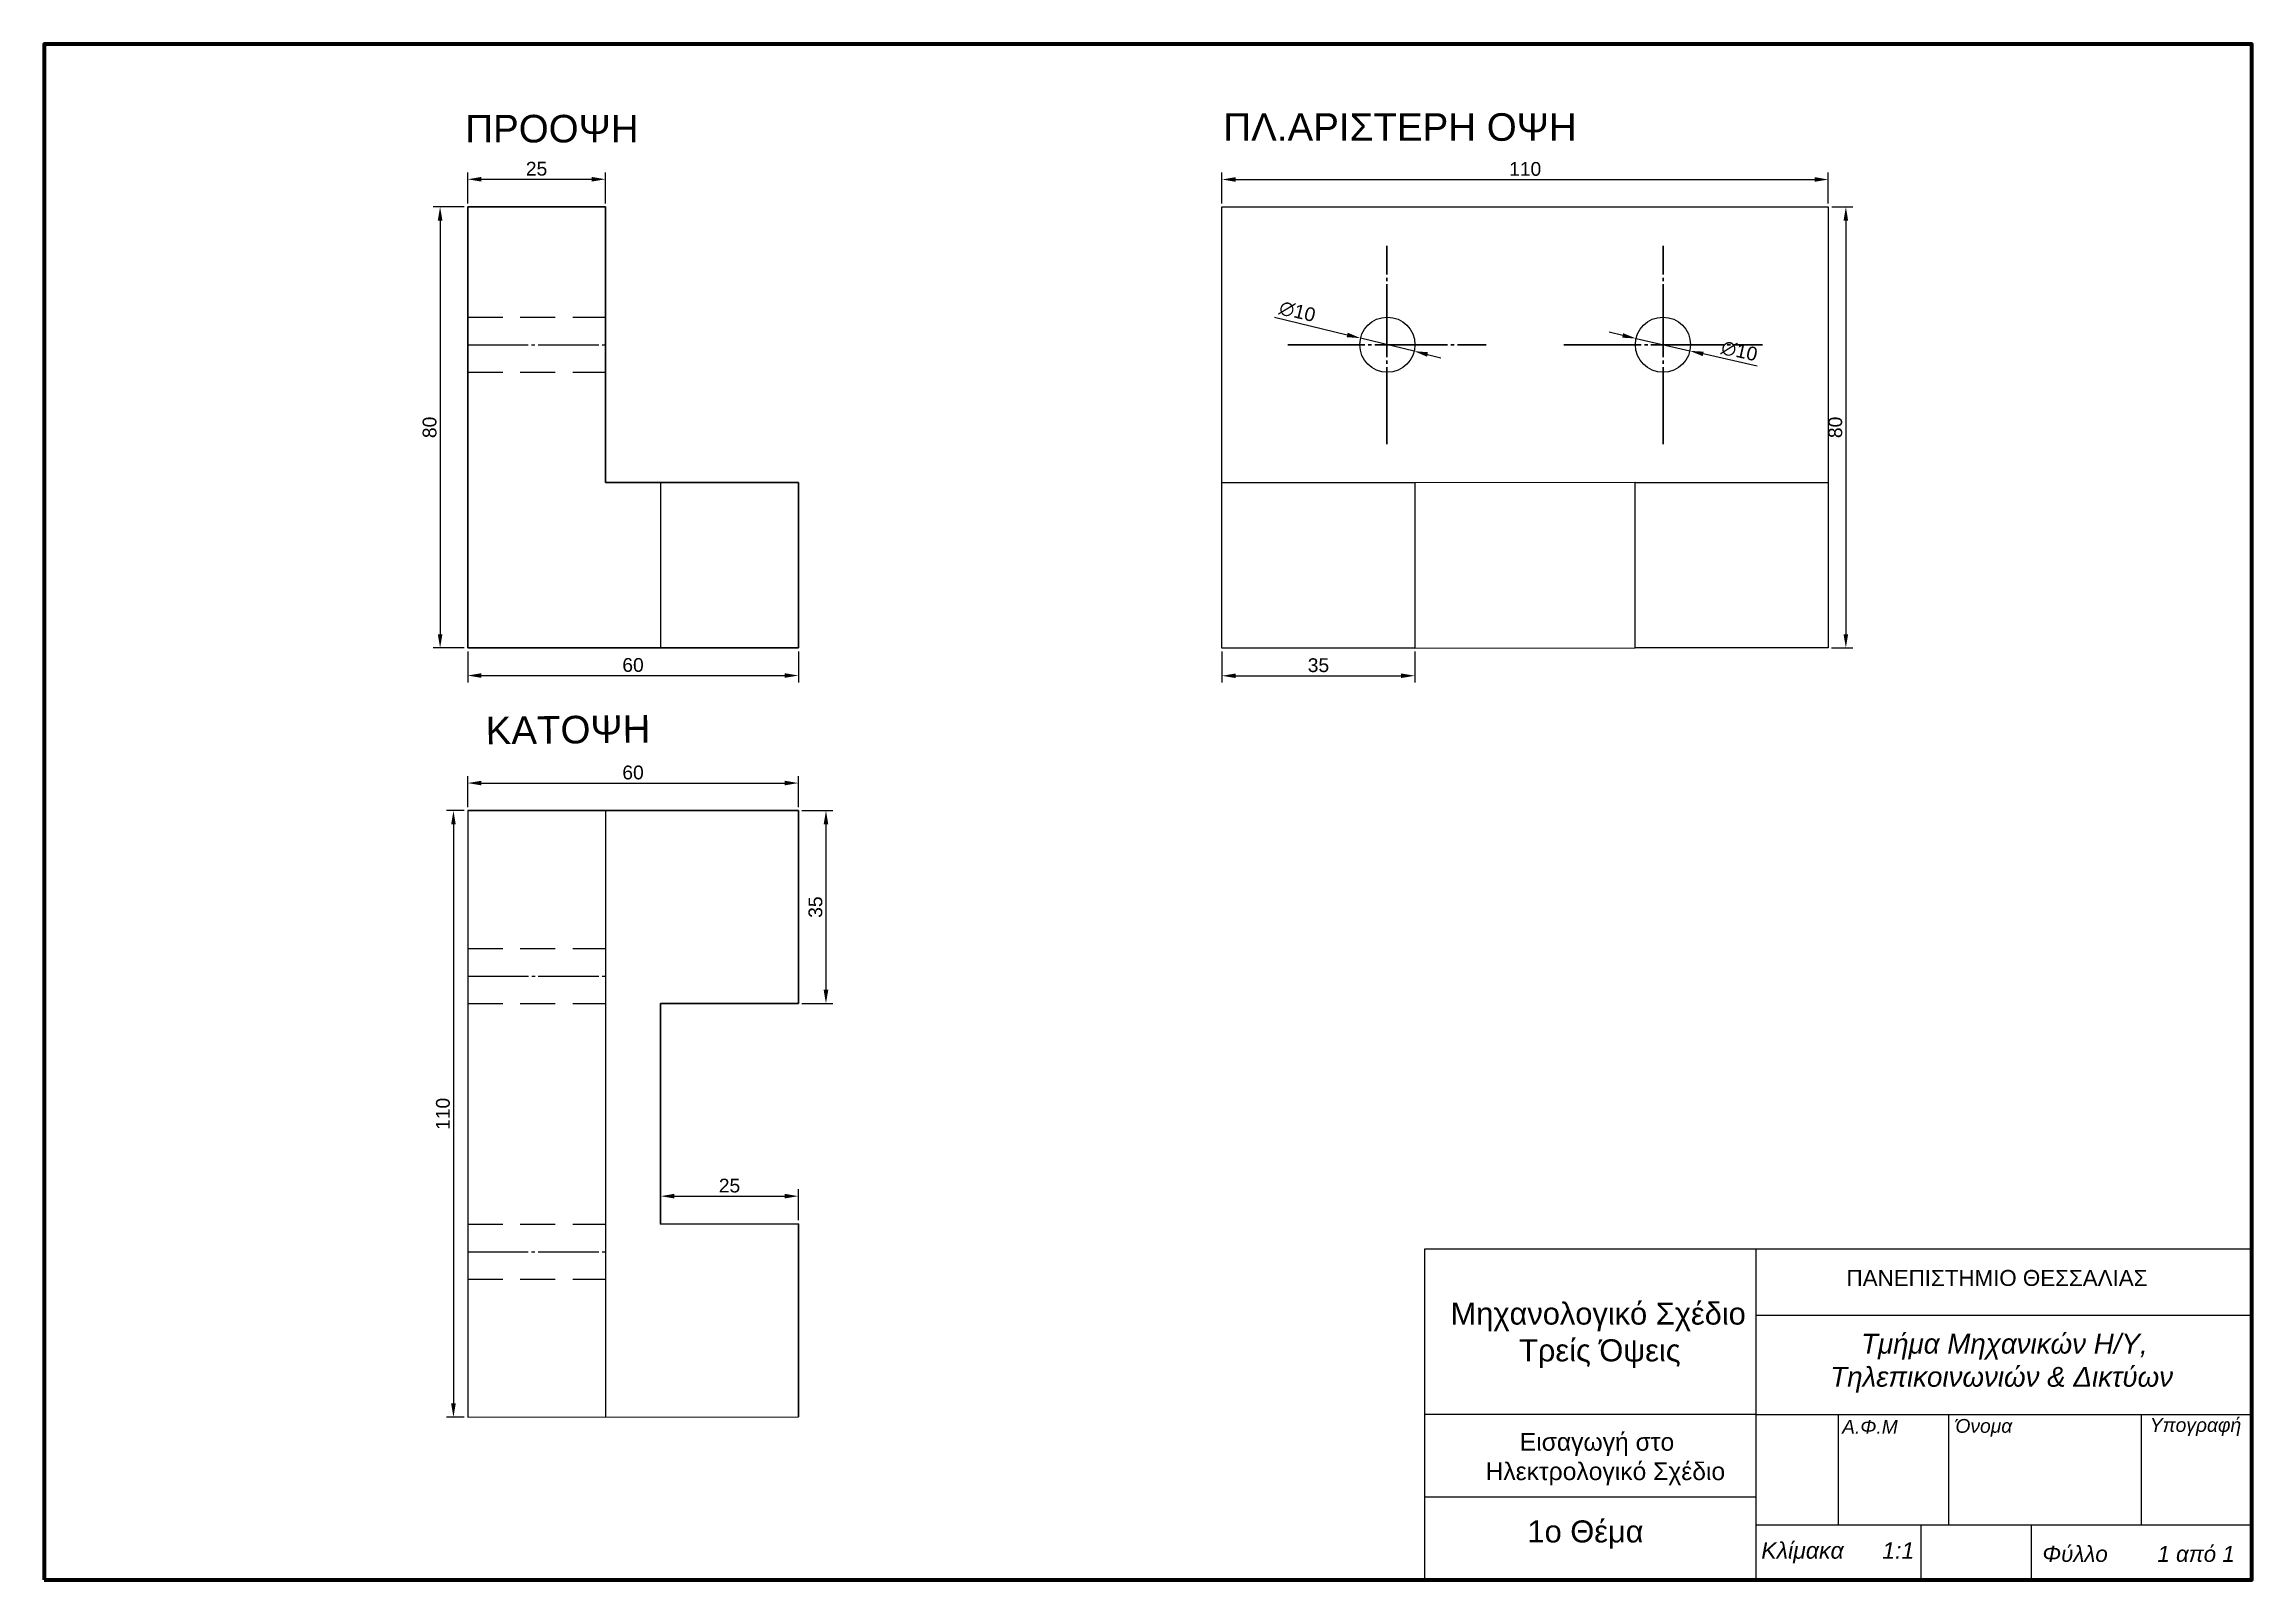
# Model space of a CAD drawing. Header units: millimetres. Extents: x 9 to 410, y 10 to 289.
import ezdxf

# ---------------------------------------------------------------- set-up
doc = ezdxf.new("R2010")
doc.units = ezdxf.units.MM
doc.linetypes.add('DASHED2', pattern=[9.525, 6.35, -3.175])
doc.linetypes.add('JIS_08_11', pattern=[12.8, 11, -0.6, 0.6, -0.6])
for name, color, linetype in [('diadek', 7, 'DASHED2'), ('diakekomenh ke', 7, 'JIS_08_11'), ('diastaseis', 1, 'Continuous')]:
    doc.layers.add(name, color=color, linetype=linetype)
doc.styles.get("Standard").update_dxf_attribs({"font": 'arial.ttf'})
doc.dimstyles.new('ISO-25', dxfattribs={"dimtxt": 2.5, "dimasz": 2.5, "dimexe": 1.25, "dimexo": 0.625, "dimtad": 1, "dimtxsty": 'Standard', "dimcen": 2.5, "dimadec": 0, "dimazin": 0, "dimtfac": 1, "dimtmove": 0, "dimatfit": 3, "dimfxl": 1, "dimarcsym": 0})

# ---------------------------------------------------------------- blocks, each defined once
blk = doc.blocks.new('*D1')
at = {"layer": 'Defpoints', "color": 0, "transparency": 16777216}
for p in [(145.83, 155), (85.83, 150), (145.83, 150)]:
    blk.add_point(p, dxfattribs=at)
at = {"layer": 'diastaseis', "color": 0, "lineweight": -2, "transparency": 16777216}
for p, q in [((85.83, 150.62), (85.83, 156.25)), ((145.83, 150.62), (145.83, 156.25)), ((88.33, 155), (143.33, 155))]:
    blk.add_line(p, q, dxfattribs=at)
at = {"layer": 'diastaseis', "color": 0, "transparency": 16777216}
for points in [[(88.33, 155.42), (88.33, 154.58), (85.83, 155)], [(143.33, 155.42), (143.33, 154.58), (145.83, 155)]]:
    blk.add_solid(points, dxfattribs=at)
at = {"layer": 'diastaseis', "color": 0, "transparency": 16777216, "insert": (115.83, 156.9), "char_height": 2.5, "attachment_point": 5}
blk.add_mtext('60', dxfattribs=at)
blk = doc.blocks.new('*D2')
at = {"layer": 'Defpoints', "color": 0, "transparency": 16777216}
for p in [(145.83, 150), (145.83, 115), (150.83, 115)]:
    blk.add_point(p, dxfattribs=at)
at = {"layer": 'diastaseis', "color": 0, "lineweight": -2, "transparency": 16777216}
for p, q in [((146.46, 150), (152.08, 150)), ((150.83, 147.5), (150.83, 117.5)), ((146.46, 115), (152.08, 115))]:
    blk.add_line(p, q, dxfattribs=at)
at = {"layer": 'diastaseis', "color": 0, "transparency": 16777216}
for points in [[(150.41, 147.5), (151.25, 147.5), (150.83, 150)], [(150.41, 117.5), (151.25, 117.5), (150.83, 115)]]:
    blk.add_solid(points, dxfattribs=at)
at = {"layer": 'diastaseis', "color": 0, "transparency": 16777216, "insert": (148.93, 132.5), "char_height": 2.5, "attachment_point": 5, "rotation": 90}
blk.add_mtext('35', dxfattribs=at)
blk = doc.blocks.new('*D3')
at = {"layer": 'Defpoints', "color": 0, "transparency": 16777216}
for p in [(85.83, 150), (83.25, 40), (85.83, 40)]:
    blk.add_point(p, dxfattribs=at)
at = {"layer": 'diastaseis', "color": 0, "lineweight": -2, "transparency": 16777216}
for p, q in [((85.2, 150), (82, 150)), ((83.25, 147.5), (83.25, 42.5)), ((85.2, 40), (82, 40))]:
    blk.add_line(p, q, dxfattribs=at)
at = {"layer": 'diastaseis', "color": 0, "transparency": 16777216}
for points in [[(82.83, 147.5), (83.67, 147.5), (83.25, 150)], [(82.83, 42.5), (83.67, 42.5), (83.25, 40)]]:
    blk.add_solid(points, dxfattribs=at)
at = {"layer": 'diastaseis', "color": 0, "transparency": 16777216, "insert": (81.35, 95), "char_height": 2.5, "attachment_point": 5, "rotation": 90}
blk.add_mtext('110', dxfattribs=at)
blk = doc.blocks.new('*D4')
at = {"layer": 'Defpoints', "color": 0, "transparency": 16777216}
for p in [(145.83, 80.08), (120.83, 75), (145.83, 75.08)]:
    blk.add_point(p, dxfattribs=at)
at = {"layer": 'diastaseis', "color": 0, "lineweight": -2, "transparency": 16777216}
for p, q in [((120.83, 75.62), (120.83, 81.33)), ((145.83, 75.71), (145.83, 81.33)), ((123.33, 80.08), (143.33, 80.08))]:
    blk.add_line(p, q, dxfattribs=at)
at = {"layer": 'diastaseis', "color": 0, "transparency": 16777216}
for points in [[(123.33, 80.5), (123.33, 79.66), (120.83, 80.08)], [(143.33, 80.5), (143.33, 79.66), (145.83, 80.08)]]:
    blk.add_solid(points, dxfattribs=at)
at = {"layer": 'diastaseis', "color": 0, "transparency": 16777216, "insert": (133.33, 81.98), "char_height": 2.5, "attachment_point": 5}
blk.add_mtext('25', dxfattribs=at)
blk = doc.blocks.new('*D5')
at = {"layer": 'Defpoints', "color": 0, "transparency": 16777216}
for p in [(110.83, 264.5), (85.83, 259.5), (110.83, 259.5)]:
    blk.add_point(p, dxfattribs=at)
at = {"layer": 'diastaseis', "color": 0, "lineweight": -2, "transparency": 16777216}
for p, q in [((85.83, 260.12), (85.83, 265.75)), ((88.33, 264.5), (108.33, 264.5)), ((110.83, 260.12), (110.83, 265.75))]:
    blk.add_line(p, q, dxfattribs=at)
at = {"layer": 'diastaseis', "color": 0, "transparency": 16777216}
for points in [[(88.33, 264.92), (88.33, 264.08), (85.83, 264.5)], [(108.33, 264.92), (108.33, 264.08), (110.83, 264.5)]]:
    blk.add_solid(points, dxfattribs=at)
at = {"layer": 'diastaseis', "color": 0, "transparency": 16777216, "insert": (98.33, 266.4), "char_height": 2.5, "attachment_point": 5}
blk.add_mtext('25', dxfattribs=at)
blk = doc.blocks.new('*D6')
at = {"layer": 'Defpoints', "color": 0, "transparency": 16777216}
for p in [(85.83, 259.5), (80.83, 179.5), (85.83, 179.5)]:
    blk.add_point(p, dxfattribs=at)
at = {"layer": 'diastaseis', "color": 0, "lineweight": -2, "transparency": 16777216}
for p, q in [((85.2, 259.5), (79.58, 259.5)), ((80.83, 257), (80.83, 182)), ((85.2, 179.5), (79.58, 179.5))]:
    blk.add_line(p, q, dxfattribs=at)
at = {"layer": 'diastaseis', "color": 0, "transparency": 16777216}
for points in [[(80.41, 257), (81.25, 257), (80.83, 259.5)], [(80.41, 182), (81.25, 182), (80.83, 179.5)]]:
    blk.add_solid(points, dxfattribs=at)
at = {"layer": 'diastaseis', "color": 0, "transparency": 16777216, "insert": (78.93, 219.5), "char_height": 2.5, "attachment_point": 5, "rotation": 90}
blk.add_mtext('80', dxfattribs=at)
blk = doc.blocks.new('*D7')
at = {"layer": 'Defpoints', "color": 0, "transparency": 16777216}
for p in [(85.83, 179.5), (145.83, 179.5), (145.83, 174.5)]:
    blk.add_point(p, dxfattribs=at)
at = {"layer": 'diastaseis', "color": 0, "lineweight": -2, "transparency": 16777216}
for p, q in [((85.83, 178.88), (85.83, 173.25)), ((145.83, 178.88), (145.83, 173.25)), ((88.33, 174.5), (143.33, 174.5))]:
    blk.add_line(p, q, dxfattribs=at)
at = {"layer": 'diastaseis', "color": 0, "transparency": 16777216}
for points in [[(88.33, 174.92), (88.33, 174.08), (85.83, 174.5)], [(143.33, 174.92), (143.33, 174.08), (145.83, 174.5)]]:
    blk.add_solid(points, dxfattribs=at)
at = {"layer": 'diastaseis', "color": 0, "transparency": 16777216, "insert": (115.83, 176.4), "char_height": 2.5, "attachment_point": 5}
blk.add_mtext('60', dxfattribs=at)
blk = doc.blocks.new('*D8')
at = {"layer": 'Defpoints', "color": 0, "transparency": 16777216}
for p in [(247.81, 235.68), (257.53, 233.32)]:
    blk.add_point(p, dxfattribs=at)
at = {"layer": 'diastaseis', "color": 0, "lineweight": -2, "transparency": 16777216}
for p, q in [((232.22, 239.48), (245.38, 236.27)), ((257.53, 233.32), (247.81, 235.68)), ((259.96, 232.73), (262.39, 232.13))]:
    blk.add_line(p, q, dxfattribs=at)
at = {"layer": 'diastaseis', "color": 0, "transparency": 16777216}
for points in [[(245.48, 236.68), (245.28, 235.87), (247.81, 235.68)], [(260.05, 233.13), (259.86, 232.32), (257.53, 233.32)]]:
    blk.add_solid(points, dxfattribs=at)
at = {"layer": 'diastaseis', "color": 0, "transparency": 16777216, "insert": (236.35, 240.5), "char_height": 2.5, "attachment_point": 5, "rotation": 346.313}
blk.add_mtext('∅10', dxfattribs=at)
blk = doc.blocks.new('*D9')
at = {"layer": 'Defpoints', "color": 0, "transparency": 16777216}
for p in [(297.8, 235.62), (307.54, 233.38)]:
    blk.add_point(p, dxfattribs=at)
at = {"layer": 'diastaseis', "color": 0, "lineweight": -2, "transparency": 16777216}
for p, q in [((295.36, 236.18), (292.92, 236.74)), ((297.8, 235.62), (307.54, 233.38)), ((319.77, 230.58), (309.98, 232.82))]:
    blk.add_line(p, q, dxfattribs=at)
at = {"layer": 'diastaseis', "color": 0, "transparency": 16777216}
for points in [[(295.45, 236.58), (295.27, 235.77), (297.8, 235.62)], [(310.07, 233.23), (309.89, 232.42), (307.54, 233.38)]]:
    blk.add_solid(points, dxfattribs=at)
at = {"layer": 'diastaseis', "color": 0, "transparency": 16777216, "insert": (316.53, 233.34), "char_height": 2.5, "attachment_point": 5, "rotation": 347.0767}
blk.add_mtext('∅10', dxfattribs=at)
blk = doc.blocks.new('*D10')
at = {"layer": 'Defpoints', "color": 0, "transparency": 16777216}
for p in [(332.67, 264.46), (222.67, 259.5), (332.67, 259.5)]:
    blk.add_point(p, dxfattribs=at)
at = {"layer": 'diastaseis', "color": 0, "lineweight": -2, "transparency": 16777216}
for p, q in [((222.67, 260.12), (222.67, 265.71)), ((225.17, 264.46), (330.17, 264.46)), ((332.67, 260.12), (332.67, 265.71))]:
    blk.add_line(p, q, dxfattribs=at)
at = {"layer": 'diastaseis', "color": 0, "transparency": 16777216}
for points in [[(225.17, 264.88), (225.17, 264.04), (222.67, 264.46)], [(330.17, 264.88), (330.17, 264.04), (332.67, 264.46)]]:
    blk.add_solid(points, dxfattribs=at)
at = {"layer": 'diastaseis', "color": 0, "transparency": 16777216, "insert": (277.67, 266.36), "char_height": 2.5, "attachment_point": 5}
blk.add_mtext('110', dxfattribs=at)
blk = doc.blocks.new('*D11')
at = {"layer": 'Defpoints', "color": 0, "transparency": 16777216}
for p in [(222.67, 179.46), (257.67, 179.46), (257.67, 174.46)]:
    blk.add_point(p, dxfattribs=at)
at = {"layer": 'diastaseis', "color": 0, "lineweight": -2, "transparency": 16777216}
for p, q in [((222.67, 178.83), (222.67, 173.21)), ((257.67, 178.83), (257.67, 173.21)), ((225.17, 174.46), (255.17, 174.46))]:
    blk.add_line(p, q, dxfattribs=at)
at = {"layer": 'diastaseis', "color": 0, "transparency": 16777216}
for points in [[(225.17, 174.87), (225.17, 174.04), (222.67, 174.46)], [(255.17, 174.87), (255.17, 174.04), (257.67, 174.46)]]:
    blk.add_solid(points, dxfattribs=at)
at = {"layer": 'diastaseis', "color": 0, "transparency": 16777216, "insert": (240.17, 176.36), "char_height": 2.5, "attachment_point": 5}
blk.add_mtext('35', dxfattribs=at)
blk = doc.blocks.new('*D12')
at = {"layer": 'Defpoints', "color": 0, "transparency": 16777216}
for p in [(332.67, 259.5), (332.63, 179.5), (335.85, 179.5)]:
    blk.add_point(p, dxfattribs=at)
at = {"layer": 'diastaseis', "color": 0, "lineweight": -2, "transparency": 16777216}
for p, q in [((333.3, 259.5), (337.1, 259.5)), ((335.85, 257), (335.85, 182)), ((333.26, 179.5), (337.1, 179.5))]:
    blk.add_line(p, q, dxfattribs=at)
at = {"layer": 'diastaseis', "color": 0, "transparency": 16777216}
for points in [[(335.43, 257), (336.26, 257), (335.85, 259.5)], [(335.43, 182), (336.26, 182), (335.85, 179.5)]]:
    blk.add_solid(points, dxfattribs=at)
at = {"layer": 'diastaseis', "color": 0, "transparency": 16777216, "insert": (333.94, 219.5), "char_height": 2.5, "attachment_point": 5, "rotation": 90}
blk.add_mtext('80', dxfattribs=at)

msp = doc.modelspace()

# ---------------------------------------------------------------- linework, layer by layer
for p, q in [((85.83, 259.5), (85.83, 179.5)), ((110.83, 259.5), (85.83, 259.5)), ((110.83, 209.5), (110.83, 259.5)), ((222.668, 179.457), (222.67, 259.5)), ((222.67, 259.5), (332.67, 259.5)), ((332.67, 259.5), (332.63, 179.5)), ((145.83, 209.5), (110.83, 209.5)), ((120.83, 209.5), (120.83, 179.5)), ((145.83, 179.5), (145.83, 209.5)), ((257.63, 209.457), (222.668, 209.419)), ((297.63, 209.5), (257.63, 209.457)), ((257.63, 209.457), (257.668, 179.457)), ((297.63, 179.5), (297.63, 209.5)), ((297.63, 209.5), (332.645, 209.5)), ((85.83, 179.5), (145.83, 179.5)), ((257.668, 179.457), (222.668, 179.457)), ((257.668, 179.457), (297.63, 179.5)), ((332.63, 179.5), (297.63, 179.5)), ((85.83, 150), (85.83, 40)), ((85.83, 150), (145.83, 150)), ((110.83, 150), (110.83, 40.034)), ((145.83, 150), (145.83, 115)), ((145.83, 115), (120.83, 115)), ((120.83, 115), (120.83, 75)), ((120.83, 75), (145.83, 75.081)), ((145.83, 75.081), (145.832, 40.081)), ((259.5, 10.5), (259.5, 70.5)), ((259.5, 70.5), (409.5, 70.5)), ((319.5, 70.5), (319.5, 40.5)), ((319.5, 58.5), (409.5, 58.5)), ((85.83, 40), (145.832, 40.081)), ((319.5, 40.5), (259.5, 40.5)), ((319.5, 40.5), (319.5, 25.5)), ((319.5, 40.5), (409.5, 40.5)), ((334.5, 20.5), (334.5, 40.5)), ((354.5, 20.5), (354.5, 40.5)), ((389.5, 20.5), (389.5, 40.5)), ((319.5, 25.5), (259.5, 25.5)), ((319.5, 25.5), (319.5, 10.5)), ((319.5, 20.5), (409.5, 20.5)), ((349.5, 10.5), (349.5, 20.5)), ((369.5, 10.5), (369.5, 20.5)), ((209.5, 10.5), (319.5, 10.5))]:
    msp.add_line(p, q)
at = {"linetype": 'JIS_08_11', "lineweight": 30}
for p, q in [((252.588, 249.445), (252.588, 252.445)), ((302.699, 249.445), (302.699, 252.445)), ((252.588, 234.445), (252.588, 249.445)), ((302.699, 234.445), (302.699, 249.445)), ((237.588, 234.445), (234.588, 234.445)), ((237.588, 234.445), (252.588, 234.445)), ((252.588, 219.445), (252.588, 234.445)), ((252.588, 234.445), (270.588, 234.445)), ((287.699, 234.445), (284.699, 234.445)), ((287.699, 234.445), (302.699, 234.445)), ((302.699, 219.445), (302.699, 234.445)), ((302.699, 234.445), (320.699, 234.445)), ((252.588, 219.445), (252.588, 216.445)), ((302.699, 219.445), (302.699, 216.445))]:
    msp.add_line(p, q, dxfattribs=at)
at = {"linetype": 'Continuous', "lineweight": 70}
msp.add_lwpolyline([(9, 10.5), (409.5, 10.5), (409.5, 289), (9, 289)], close=True, dxfattribs=at)
for points in [[(85.83, 259.5), (110.83, 259.5), (110.83, 209.5), (145.83, 209.5), (145.83, 179.5), (85.83, 179.5), (85.83, 259.5)], [(222.67, 259.5), (332.67, 259.5), (332.63, 179.5), (297.63, 179.5), (297.63, 209.5), (257.63, 209.457), (257.668, 179.457), (222.668, 179.457), (222.67, 259.5)], [(85.83, 150), (85.83, 40), (145.832, 40.081), (145.83, 75.081), (120.83, 75), (120.83, 115), (145.83, 115), (145.83, 150), (85.83, 150)]]:
    msp.add_lwpolyline(points)
for centre in [(252.669, 234.5), (302.67, 234.5)]:
    msp.add_circle(centre, 5)
at = {"layer": 'diadek'}
for p, q in [((85.83, 239.5), (110.83, 239.5)), ((85.83, 229.5), (110.83, 229.5)), ((85.83, 125), (110.83, 125)), ((85.847, 115), (110.83, 115)), ((85.83, 75), (110.83, 75)), ((85.83, 65), (110.83, 65))]:
    msp.add_line(p, q, dxfattribs=at)
at = {"layer": 'diakekomenh ke'}
for p, q in [((85.83, 234.5), (110.83, 234.5)), ((85.847, 120), (110.83, 120)), ((85.83, 70), (110.83, 70))]:
    msp.add_line(p, q, dxfattribs=at)
msp.add_point((252.669, 234.5), dxfattribs=at)

# ---------------------------------------------------------------- texts
at = {"attachment_point": 1}
for s, width, gutter_width, heights, insert, char_height in [('ΠΑΝΕΠΙΣΤΗΜΙΟ ΘΕΣΣΑΛΙΑΣ', 88.73242, 49.014, [11.094], (335.979, 66.699), 2.9), ('Μηχανολογικό Σχέδιο\\P        Τρείς Όψεις', 60, 60, [0], (264.148, 60.787), 4), ('{\\fArial|b0|i1|c161|p34;    Τμήμα Μηχανικών Η/Υ,\\PΤηλεπικοινωνιών & Δικτύων}', 90, 60, [0], (333.021, 55.122), 3.6), ('{\\fArial|b0|i1|c161|p34;Υπογραφή}', 20, 60, [0], (391.004, 39.832), 2.5), ('     Εισαγωγή στο\\PΗλεκτρολογικό Σχέδιο', 60, 60, [0], (270.486, 37.122), 3.2), ('{\\fArial|b0|i1|c161|p34;Α.Φ.Μ}', 20, 60, [0], (335.169, 39.498), 2.5), ('{\\fArial|b0|i1|c161|p34;Όνομα}', 35, 60, [0], (355.67, 39.665), 2.5), ('1ο Θέμα', 60, 60, [0], (278.091, 21.277), 4), ('{\\fArial|b0|i1|c161|p34;Κλίμακα      1:1}', 30, 60, [0], (320.503, 17.326), 3), ('{\\fArial|b0|i1|c161|p34;Φύλλο        1 από 1}', 40, 60, [0], (371.506, 16.658), 2.9)]:
    msp.add_mtext_dynamic_manual_height_columns(s, width=width, gutter_width=gutter_width, heights=heights, dxfattribs=dict(at, insert=insert, char_height=char_height))
at = {"layer": 'diakekomenh ke', "char_height": 5, "attachment_point": 1}
for s, width, insert in [('{\\fArial|b0|i0|c161|p34;ΠΛ.ΑΡΙΣΤΕΡΗ ΟΨΗ}', 110.49431, (222.916, 276.476)), ('{\\fArial|b0|i0|c161|p34;ΠΡΟΟΨΗ}', 47.52444, (85.392, 276.179))]:
    msp.add_mtext_dynamic_manual_height_columns(s, width=width, gutter_width=60, heights=[0], dxfattribs=dict(at, insert=insert))
at = {"layer": 'diakekomenh ke', "insert": (89.06, 167.01), "char_height": 5, "attachment_point": 1, "rotation": 0.6442}
msp.add_mtext_dynamic_manual_height_columns('{\\fArial|b0|i0|c161|p34;ΚΑΤΟΨΗ}', width=15.20083, gutter_width=60, heights=[0], dxfattribs=at)

# ---------------------------------------------------------------- dimensions: what is measured, and where the dimension line sits
at = {"layer": 'diastaseis'}
for base, p1, p2, picture, middle in [((110.83, 264.5), (85.83, 259.5), (110.83, 259.5), '*D5', (98.33, 266.401)), ((332.67, 264.459), (222.67, 259.5), (332.67, 259.5), '*D10', (277.67, 266.36)), ((145.83, 174.5), (85.83, 179.5), (145.83, 179.5), '*D7', (115.83, 176.401)), ((257.668, 174.457), (222.668, 179.457), (257.668, 179.457), '*D11', (240.168, 176.359)), ((145.83, 155), (85.83, 150), (145.83, 150), '*D1', (115.83, 156.901)), ((145.83, 80.081), (120.83, 75), (145.83, 75.081), '*D4', (133.33, 81.983))]:
    dim = msp.add_linear_dim(base=base, p1=p1, p2=p2, dimstyle='ISO-25', dxfattribs=at)
    dim.commit()
    dim.dimension.update_dxf_attribs({"geometry": picture, "text_midpoint": middle})
for base, p1, p2, picture, middle in [((80.83, 179.5), (85.83, 259.5), (85.83, 179.5), '*D6', (78.929, 219.5)), ((335.845, 179.5), (332.67, 259.5), (332.63, 179.5), '*D12', (333.944, 219.5)), ((83.251, 40), (85.83, 150), (85.83, 40), '*D3', (81.35, 95)), ((150.83, 115), (145.83, 150), (145.83, 115), '*D2', (148.928, 132.5))]:
    dim = msp.add_linear_dim(base=base, p1=p1, p2=p2, angle=90, dimstyle='ISO-25', dxfattribs=at)
    dim.commit()
    dim.dimension.update_dxf_attribs({"geometry": picture, "text_midpoint": middle})
dim = msp.add_diameter_dim_2p(p1=(257.527, 233.317), p2=(247.811, 235.683), dimstyle='ISO-25', dxfattribs=at)
dim.commit()
dim.dimension.update_dxf_attribs({"geometry": '*D8', "text_midpoint": (235.881, 238.589), "dimtype": 163})
dim = msp.add_diameter_dim_2p(p1=(297.797, 235.618), p2=(307.543, 233.382), dimstyle='ISO-25', dxfattribs=at)
dim.commit()
dim.dimension.update_dxf_attribs({"geometry": '*D9', "text_midpoint": (316.533, 233.342)})

doc.saveas('drawing.dxf')
